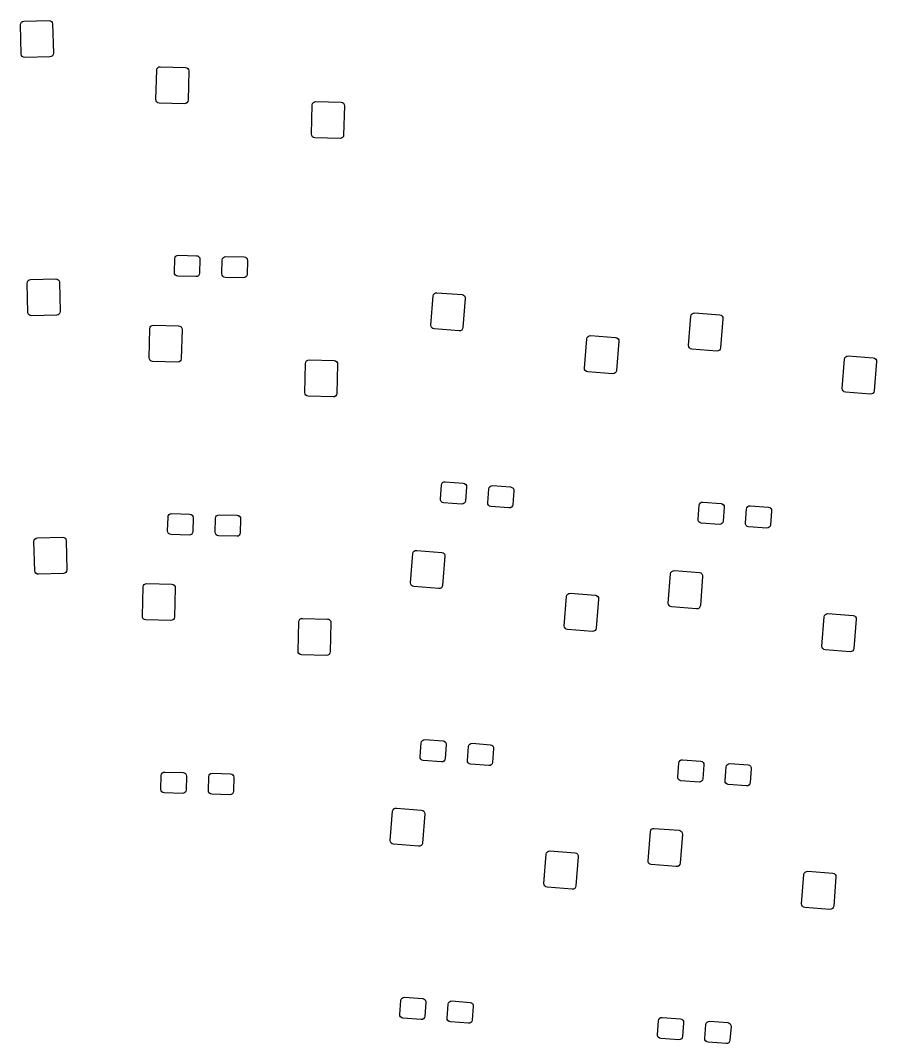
# Model space of a CAD drawing. Extents: x -168 to 103, y -39 to 60.
# Drawn here: x 41.9 to 103.2, y -15.1 to 58.2 of the extents above; entities that cross this region are included whole.
import ezdxf

# ---------------------------------------------------------------- set-up
doc = ezdxf.new("R2010")
doc.units = 0
doc.layers.add('BLACK', color=7, linetype='CONTINUOUS')

msp = doc.modelspace()

# ---------------------------------------------------------------- linework, layer by layer
at = {"layer": 'BLACK', "linetype": 'CONTINUOUS'}
for p, q in [((41.949569, 57.867942), (41.966088, 57.964078)), ((42.004541, 55.768661), (41.949569, 57.867942)), ((41.966088, 57.964078), (42.01814, 58.046575)), ((42.01814, 58.046575), (42.097799, 58.102872)), ((42.097799, 58.102872), (42.192939, 58.1244)), ((42.192939, 58.1244), (43.992323, 58.171519)), ((43.992323, 58.171519), (44.088459, 58.155)), ((44.088459, 58.155), (44.170956, 58.102948)), ((44.170956, 58.102948), (44.227253, 58.023289)), ((44.227253, 58.023289), (44.248781, 57.928149)), ((44.248781, 57.928149), (44.303753, 55.828868)), ((42.026069, 55.673521), (42.004541, 55.768661)), ((42.082366, 55.593862), (42.026069, 55.673521)), ((44.235182, 55.650235), (44.155523, 55.593938)), ((44.287234, 55.732732), (44.235182, 55.650235)), ((44.303753, 55.828868), (44.287234, 55.732732)), ((42.164863, 55.54181), (42.082366, 55.593862)), ((42.260999, 55.525291), (42.164863, 55.54181)), ((44.060383, 55.57241), (42.260999, 55.525291)), ((44.155523, 55.593938), (44.060383, 55.57241)), ((51.642409, 52.516155), (51.697381, 54.615436)), ((51.697381, 54.615436), (51.718909, 54.710576)), ((51.718909, 54.710576), (51.775206, 54.790235)), ((51.775206, 54.790235), (51.857703, 54.842287)), ((51.857703, 54.842287), (51.953839, 54.858806)), ((51.953839, 54.858806), (53.753223, 54.811687)), ((53.753223, 54.811687), (53.848363, 54.790159)), ((53.848363, 54.790159), (53.928022, 54.733862)), ((53.928022, 54.733862), (53.980074, 54.651365)), ((53.996593, 54.555229), (53.941621, 52.455948)), ((53.980074, 54.651365), (53.996593, 54.555229)), ((51.658928, 52.420019), (51.642409, 52.516155)), ((51.71098, 52.337522), (51.658928, 52.420019)), ((51.790639, 52.281225), (51.71098, 52.337522)), ((51.885779, 52.259697), (51.790639, 52.281225)), ((53.685163, 52.212578), (51.885779, 52.259697)), ((53.781299, 52.229097), (53.685163, 52.212578)), ((53.863796, 52.281149), (53.781299, 52.229097)), ((53.920093, 52.360808), (53.863796, 52.281149)), ((53.941621, 52.455948), (53.920093, 52.360808)), ((62.780982, 50.023727), (62.835954, 52.123008)), ((62.835954, 52.123008), (62.857482, 52.218148)), ((62.857482, 52.218148), (62.913779, 52.297807)), ((62.913779, 52.297807), (62.996276, 52.349859)), ((62.996276, 52.349859), (63.092412, 52.366378)), ((63.092412, 52.366378), (64.891796, 52.319259)), ((64.891796, 52.319259), (64.986936, 52.297731)), ((64.986936, 52.297731), (65.066595, 52.241434)), ((65.066595, 52.241434), (65.118647, 52.158937)), ((65.135166, 52.062801), (65.080194, 49.96352)), ((65.118647, 52.158937), (65.135166, 52.062801)), ((62.797501, 49.927591), (62.780982, 50.023727)), ((62.849553, 49.845094), (62.797501, 49.927591)), ((62.929212, 49.788797), (62.849553, 49.845094)), ((65.058666, 49.86838), (65.002369, 49.788721)), ((65.080194, 49.96352), (65.058666, 49.86838)), ((63.024352, 49.767269), (62.929212, 49.788797)), ((64.823736, 49.72015), (63.024352, 49.767269)), ((64.919872, 49.736669), (64.823736, 49.72015)), ((65.002369, 49.788721), (64.919872, 49.736669)), ((52.968559, 40.127196), (52.994736, 41.126853)), ((52.994736, 41.126853), (53.016264, 41.221993)), ((53.016264, 41.221993), (53.072561, 41.301653)), ((53.072561, 41.301653), (53.155058, 41.353704)), ((53.155058, 41.353704), (53.251194, 41.370223)), ((53.251194, 41.370223), (54.550749, 41.336193)), ((54.550749, 41.336193), (54.645889, 41.314665)), ((54.645889, 41.314665), (54.725549, 41.258368)), ((54.725549, 41.258368), (54.7776, 41.175871)), ((54.794119, 41.079734), (54.767942, 40.080077)), ((54.7776, 41.175871), (54.794119, 41.079734)), ((56.367393, 40.038194), (56.39357, 41.037851)), ((56.39357, 41.037851), (56.415098, 41.132991)), ((56.415098, 41.132991), (56.471395, 41.212651)), ((56.471395, 41.212651), (56.553892, 41.264702)), ((56.553892, 41.264702), (56.650028, 41.281221)), ((56.650028, 41.281221), (57.949583, 41.247191)), ((57.949583, 41.247191), (58.044723, 41.225663)), ((58.044723, 41.225663), (58.124383, 41.169366)), ((58.124383, 41.169366), (58.176434, 41.086869)), ((58.176434, 41.086869), (58.192953, 40.990732)), ((58.192953, 40.990732), (58.166776, 39.991075)), ((42.450362, 39.470417), (42.502414, 39.552914)), ((42.502414, 39.552914), (42.582073, 39.609211)), ((42.582073, 39.609211), (42.677213, 39.630739)), ((42.677213, 39.630739), (44.476597, 39.677858)), ((44.476597, 39.677858), (44.572733, 39.661339)), ((44.572733, 39.661339), (44.65523, 39.609287)), ((44.65523, 39.609287), (44.711527, 39.529628)), ((52.985078, 40.031059), (52.968559, 40.127196)), ((53.037129, 39.948562), (52.985078, 40.031059)), ((53.116789, 39.892265), (53.037129, 39.948562)), ((53.211929, 39.870737), (53.116789, 39.892265)), ((54.511484, 39.836707), (53.211929, 39.870737)), ((54.60762, 39.853226), (54.511484, 39.836707)), ((54.690117, 39.905277), (54.60762, 39.853226)), ((54.746414, 39.984937), (54.690117, 39.905277)), ((54.767942, 40.080077), (54.746414, 39.984937)), ((56.383912, 39.942057), (56.367393, 40.038194)), ((56.435963, 39.85956), (56.383912, 39.942057)), ((56.515623, 39.803263), (56.435963, 39.85956)), ((56.610763, 39.781735), (56.515623, 39.803263)), ((57.910318, 39.747705), (56.610763, 39.781735)), ((58.006454, 39.764224), (57.910318, 39.747705)), ((58.088951, 39.816275), (58.006454, 39.764224)), ((58.145248, 39.895935), (58.088951, 39.816275)), ((58.166776, 39.991075), (58.145248, 39.895935)), ((42.433843, 39.374281), (42.450362, 39.470417)), ((42.488815, 37.275), (42.433843, 39.374281)), ((44.711527, 39.529628), (44.733055, 39.434488)), ((44.733055, 39.434488), (44.788027, 37.335207)), ((71.323121, 36.366157), (71.487885, 38.459683)), ((71.487885, 38.459683), (71.514363, 38.553566)), ((71.514363, 38.553566), (71.574752, 38.63017)), ((71.574752, 38.63017), (71.65986, 38.677833)), ((71.65986, 38.677833), (71.756729, 38.689298)), ((71.756729, 38.689298), (73.55118, 38.548071)), ((73.55118, 38.548071), (73.645063, 38.521594)), ((73.780795, 38.279227), (73.616031, 36.185701)), ((73.645063, 38.521594), (73.721667, 38.461204)), ((73.721667, 38.461204), (73.76933, 38.376096)), ((73.76933, 38.376096), (73.780795, 38.279227)), ((42.510343, 37.17986), (42.488815, 37.275)), ((42.56664, 37.100201), (42.510343, 37.17986)), ((42.649137, 37.048149), (42.56664, 37.100201)), ((42.745273, 37.03163), (42.649137, 37.048149)), ((44.544657, 37.078749), (42.745273, 37.03163)), ((44.639797, 37.100277), (44.544657, 37.078749)), ((44.719456, 37.156574), (44.639797, 37.100277)), ((44.771508, 37.239071), (44.719456, 37.156574)), ((44.788027, 37.335207), (44.771508, 37.239071)), ((89.766092, 34.914664), (89.930856, 37.00819)), ((89.930856, 37.00819), (89.957334, 37.102073)), ((89.957334, 37.102073), (90.017723, 37.178677)), ((90.017723, 37.178677), (90.102831, 37.22634)), ((90.102831, 37.22634), (90.1997, 37.237805)), ((90.1997, 37.237805), (91.994151, 37.096578)), ((91.994151, 37.096578), (92.088034, 37.070101)), ((92.223766, 36.827734), (92.059002, 34.734208)), ((92.088034, 37.070101), (92.164638, 37.009711)), ((92.164638, 37.009711), (92.212301, 36.924603)), ((92.212301, 36.924603), (92.223766, 36.827734)), ((51.158135, 34.022495), (51.213107, 36.121776)), ((51.213107, 36.121776), (51.234635, 36.216916)), ((51.234635, 36.216916), (51.290932, 36.296575)), ((51.290932, 36.296575), (51.373429, 36.348627)), ((51.373429, 36.348627), (51.469565, 36.365146)), ((51.469565, 36.365146), (53.268949, 36.318027)), ((53.268949, 36.318027), (53.364089, 36.296499)), ((53.364089, 36.296499), (53.443748, 36.240202)), ((53.443748, 36.240202), (53.4958, 36.157705)), ((53.512319, 36.061569), (53.457347, 33.962288)), ((53.4958, 36.157705), (53.512319, 36.061569)), ((71.334586, 36.269288), (71.323121, 36.366157)), ((71.382249, 36.18418), (71.334586, 36.269288)), ((71.458853, 36.12379), (71.382249, 36.18418)), ((71.552736, 36.097313), (71.458853, 36.12379)), ((73.347187, 35.956086), (71.552736, 36.097313)), ((73.444056, 35.967551), (73.347187, 35.956086)), ((73.529164, 36.015214), (73.444056, 35.967551)), ((73.589553, 36.091818), (73.529164, 36.015214)), ((73.616031, 36.185701), (73.589553, 36.091818)), ((82.315985, 33.294197), (82.480749, 35.387723)), ((82.480749, 35.387723), (82.507227, 35.481606)), ((82.507227, 35.481606), (82.567616, 35.55821)), ((82.567616, 35.55821), (82.652724, 35.605873)), ((82.652724, 35.605873), (82.749593, 35.617338)), ((82.749593, 35.617338), (84.544044, 35.476111)), ((84.544044, 35.476111), (84.637927, 35.449634)), ((84.773659, 35.207267), (84.608895, 33.113741)), ((84.637927, 35.449634), (84.714531, 35.389244)), ((84.714531, 35.389244), (84.762194, 35.304136)), ((84.762194, 35.304136), (84.773659, 35.207267)), ((89.777557, 34.817795), (89.766092, 34.914664)), ((89.82522, 34.732687), (89.777557, 34.817795)), ((89.901824, 34.672297), (89.82522, 34.732687)), ((89.995707, 34.64582), (89.901824, 34.672297)), ((91.790158, 34.504593), (89.995707, 34.64582)), ((91.887027, 34.516058), (91.790158, 34.504593)), ((91.972135, 34.563721), (91.887027, 34.516058)), ((92.032524, 34.640325), (91.972135, 34.563721)), ((92.059002, 34.734208), (92.032524, 34.640325)), ((51.174654, 33.926359), (51.158135, 34.022495)), ((51.226706, 33.843862), (51.174654, 33.926359)), ((51.306365, 33.787565), (51.226706, 33.843862)), ((51.401505, 33.766037), (51.306365, 33.787565)), ((53.200889, 33.718918), (51.401505, 33.766037)), ((53.297025, 33.735437), (53.200889, 33.718918)), ((53.379522, 33.787489), (53.297025, 33.735437)), ((53.435819, 33.867148), (53.379522, 33.787489)), ((53.457347, 33.962288), (53.435819, 33.867148)), ((62.35168, 33.629348), (62.373208, 33.724488)), ((62.373208, 33.724488), (62.429505, 33.804147)), ((62.429505, 33.804147), (62.512002, 33.856199)), ((62.512002, 33.856199), (62.608138, 33.872718)), ((62.608138, 33.872718), (64.407522, 33.825599)), ((64.407522, 33.825599), (64.502662, 33.804071)), ((64.502662, 33.804071), (64.582321, 33.747774)), ((64.582321, 33.747774), (64.634373, 33.665277)), ((100.758956, 31.842704), (100.92372, 33.93623)), ((100.92372, 33.93623), (100.950198, 34.030113)), ((100.950198, 34.030113), (101.010587, 34.106717)), ((101.010587, 34.106717), (101.095695, 34.15438)), ((101.095695, 34.15438), (101.192564, 34.165845)), ((101.192564, 34.165845), (102.987015, 34.024618)), ((102.987015, 34.024618), (103.080898, 33.998141)), ((103.21663, 33.755774), (103.051866, 31.662248)), ((103.080898, 33.998141), (103.157502, 33.937751)), ((103.157502, 33.937751), (103.205165, 33.852643)), ((103.205165, 33.852643), (103.21663, 33.755774)), ((62.296708, 31.530067), (62.35168, 33.629348)), ((64.650892, 33.569141), (64.59592, 31.46986)), ((64.634373, 33.665277), (64.650892, 33.569141)), ((82.32745, 33.197328), (82.315985, 33.294197)), ((82.375113, 33.11222), (82.32745, 33.197328)), ((82.451717, 33.05183), (82.375113, 33.11222)), ((82.5456, 33.025353), (82.451717, 33.05183)), ((84.340051, 32.884126), (82.5456, 33.025353)), ((84.582417, 33.019858), (84.522028, 32.943254)), ((84.608895, 33.113741), (84.582417, 33.019858)), ((84.43692, 32.895591), (84.340051, 32.884126)), ((84.522028, 32.943254), (84.43692, 32.895591)), ((62.313227, 31.433931), (62.296708, 31.530067)), ((100.770421, 31.745835), (100.758956, 31.842704)), ((100.818084, 31.660727), (100.770421, 31.745835)), ((100.894688, 31.600337), (100.818084, 31.660727)), ((100.988571, 31.57386), (100.894688, 31.600337)), ((102.783022, 31.432633), (100.988571, 31.57386)), ((102.964999, 31.491761), (102.879891, 31.444098)), ((103.025388, 31.568365), (102.964999, 31.491761)), ((103.051866, 31.662248), (103.025388, 31.568365)), ((62.365279, 31.351434), (62.313227, 31.433931)), ((62.444938, 31.295137), (62.365279, 31.351434)), ((62.540078, 31.273609), (62.444938, 31.295137)), ((64.339462, 31.22649), (62.540078, 31.273609)), ((64.435598, 31.243009), (64.339462, 31.22649)), ((64.518095, 31.295061), (64.435598, 31.243009)), ((64.574392, 31.37472), (64.518095, 31.295061)), ((64.59592, 31.46986), (64.574392, 31.37472)), ((102.879891, 31.444098), (102.783022, 31.432633)), ((71.999073, 23.92477), (72.077532, 24.921687)), ((72.077532, 24.921687), (72.10401, 25.01557)), ((72.10401, 25.01557), (72.164399, 25.092174)), ((72.164399, 25.092174), (72.249507, 25.139836)), ((72.249507, 25.139836), (72.346376, 25.151301)), ((72.346376, 25.151301), (73.642369, 25.049305)), ((73.642369, 25.049305), (73.736252, 25.022827)), ((73.736252, 25.022827), (73.812856, 24.962438)), ((73.812856, 24.962438), (73.860518, 24.87733)), ((73.871983, 24.78046), (73.793524, 23.783543)), ((73.860518, 24.87733), (73.871983, 24.78046)), ((75.388589, 23.65801), (75.467048, 24.654927)), ((75.467048, 24.654927), (75.493526, 24.74881)), ((75.493526, 24.74881), (75.553915, 24.825414)), ((75.553915, 24.825414), (75.639023, 24.873076)), ((75.639023, 24.873076), (75.735892, 24.884541)), ((75.735892, 24.884541), (77.031885, 24.782545)), ((77.031885, 24.782545), (77.125768, 24.756067)), ((77.125768, 24.756067), (77.202372, 24.695678)), ((77.261499, 24.5137), (77.18304, 23.516783)), ((77.202372, 24.695678), (77.250034, 24.61057)), ((77.250034, 24.61057), (77.261499, 24.5137)), ((72.010538, 23.8279), (71.999073, 23.92477)), ((72.0582, 23.742792), (72.010538, 23.8279)), ((72.134804, 23.682403), (72.0582, 23.742792)), ((72.228687, 23.655925), (72.134804, 23.682403)), ((73.52468, 23.553929), (72.228687, 23.655925)), ((73.621549, 23.565394), (73.52468, 23.553929)), ((73.706657, 23.613056), (73.621549, 23.565394)), ((73.767046, 23.68966), (73.706657, 23.613056)), ((73.793524, 23.783543), (73.767046, 23.68966)), ((75.400054, 23.56114), (75.388589, 23.65801)), ((75.447716, 23.476032), (75.400054, 23.56114)), ((75.52432, 23.415643), (75.447716, 23.476032)), ((77.18304, 23.516783), (77.156562, 23.4229)), ((90.442037, 22.473277), (90.520496, 23.470194)), ((90.520496, 23.470194), (90.546974, 23.564077)), ((90.546974, 23.564077), (90.607363, 23.640681)), ((90.607363, 23.640681), (90.692471, 23.688343)), ((90.692471, 23.688343), (90.78934, 23.699808)), ((90.78934, 23.699808), (92.085333, 23.597812)), ((92.085333, 23.597812), (92.179216, 23.571334)), ((92.179216, 23.571334), (92.25582, 23.510945)), ((92.25582, 23.510945), (92.303482, 23.425837)), ((94.081987, 23.421583), (94.178856, 23.433048)), ((94.178856, 23.433048), (95.474849, 23.331052)), ((52.510462, 22.633192), (52.53199, 22.728332)), ((52.53199, 22.728332), (52.588287, 22.807992)), ((52.588287, 22.807992), (52.670784, 22.860043)), ((52.670784, 22.860043), (52.76692, 22.876562)), ((52.76692, 22.876562), (54.066475, 22.842532)), ((54.066475, 22.842532), (54.161615, 22.821004)), ((54.161615, 22.821004), (54.241275, 22.764707)), ((54.241275, 22.764707), (54.293326, 22.68221)), ((55.930824, 22.63933), (55.987121, 22.71899)), ((55.987121, 22.71899), (56.069618, 22.771041)), ((56.069618, 22.771041), (56.165754, 22.78756)), ((56.165754, 22.78756), (57.465309, 22.75353)), ((57.465309, 22.75353), (57.560449, 22.732002)), ((57.560449, 22.732002), (57.640109, 22.675705)), ((75.618203, 23.389165), (75.52432, 23.415643)), ((76.914196, 23.287169), (75.618203, 23.389165)), ((77.011065, 23.298634), (76.914196, 23.287169)), ((77.096173, 23.346296), (77.011065, 23.298634)), ((77.156562, 23.4229), (77.096173, 23.346296)), ((92.314947, 23.328967), (92.236488, 22.33205)), ((92.303482, 23.425837), (92.314947, 23.328967)), ((93.831553, 22.206517), (93.910012, 23.203434)), ((93.910012, 23.203434), (93.93649, 23.297317)), ((93.93649, 23.297317), (93.996879, 23.373921)), ((93.996879, 23.373921), (94.081987, 23.421583)), ((95.474849, 23.331052), (95.568732, 23.304574)), ((95.568732, 23.304574), (95.645336, 23.244185)), ((95.704463, 23.062207), (95.626004, 22.06529)), ((95.645336, 23.244185), (95.692998, 23.159077)), ((95.692998, 23.159077), (95.704463, 23.062207)), ((52.484285, 21.633535), (52.510462, 22.633192)), ((54.309845, 22.586073), (54.283668, 21.586416)), ((54.293326, 22.68221), (54.309845, 22.586073)), ((55.883119, 21.544533), (55.909296, 22.54419)), ((55.909296, 22.54419), (55.930824, 22.63933)), ((57.640109, 22.675705), (57.69216, 22.593208)), ((57.708679, 22.497071), (57.682502, 21.497414)), ((57.69216, 22.593208), (57.708679, 22.497071)), ((90.453502, 22.376407), (90.442037, 22.473277)), ((90.501164, 22.291299), (90.453502, 22.376407)), ((90.577768, 22.23091), (90.501164, 22.291299)), ((90.671651, 22.204432), (90.577768, 22.23091)), ((91.967644, 22.102436), (90.671651, 22.204432)), ((92.064513, 22.113901), (91.967644, 22.102436)), ((92.149621, 22.161563), (92.064513, 22.113901)), ((92.21001, 22.238167), (92.149621, 22.161563)), ((92.236488, 22.33205), (92.21001, 22.238167)), ((93.843018, 22.109647), (93.831553, 22.206517)), ((93.89068, 22.024539), (93.843018, 22.109647)), ((93.967284, 21.96415), (93.89068, 22.024539)), ((95.599526, 21.971407), (95.539137, 21.894803)), ((95.626004, 22.06529), (95.599526, 21.971407)), ((52.500804, 21.537398), (52.484285, 21.633535)), ((52.552855, 21.454901), (52.500804, 21.537398)), ((52.632515, 21.398604), (52.552855, 21.454901)), ((52.727655, 21.377076), (52.632515, 21.398604)), ((54.02721, 21.343046), (52.727655, 21.377076)), ((54.123346, 21.359565), (54.02721, 21.343046)), ((54.205843, 21.411616), (54.123346, 21.359565)), ((54.26214, 21.491276), (54.205843, 21.411616)), ((54.283668, 21.586416), (54.26214, 21.491276)), ((55.899638, 21.448396), (55.883119, 21.544533)), ((55.951689, 21.365899), (55.899638, 21.448396)), ((56.031349, 21.309602), (55.951689, 21.365899)), ((56.126489, 21.288074), (56.031349, 21.309602)), ((57.426044, 21.254044), (56.126489, 21.288074)), ((57.52218, 21.270563), (57.426044, 21.254044)), ((57.604677, 21.322614), (57.52218, 21.270563)), ((57.660974, 21.402274), (57.604677, 21.322614)), ((57.682502, 21.497414), (57.660974, 21.402274)), ((94.061167, 21.937672), (93.967284, 21.96415)), ((95.35716, 21.835676), (94.061167, 21.937672)), ((95.454029, 21.847141), (95.35716, 21.835676)), ((95.539137, 21.894803), (95.454029, 21.847141)), ((42.918116, 20.88062), (42.934635, 20.976756)), ((42.973088, 18.781339), (42.918116, 20.88062)), ((42.934635, 20.976756), (42.986687, 21.059253)), ((42.986687, 21.059253), (43.066346, 21.11555)), ((43.066346, 21.11555), (43.161486, 21.137078)), ((43.161486, 21.137078), (44.96087, 21.184197)), ((44.96087, 21.184197), (45.057006, 21.167678)), ((45.057006, 21.167678), (45.139503, 21.115626)), ((45.139503, 21.115626), (45.1958, 21.035967)), ((45.1958, 21.035967), (45.217328, 20.940827)), ((45.217328, 20.940827), (45.2723, 18.841546)), ((69.871628, 17.923186), (70.036392, 20.016712)), ((70.036392, 20.016712), (70.06287, 20.110595)), ((70.06287, 20.110595), (70.123259, 20.187199)), ((70.123259, 20.187199), (70.208367, 20.234862)), ((70.208367, 20.234862), (70.305236, 20.246327)), ((70.305236, 20.246327), (72.099687, 20.1051)), ((72.099687, 20.1051), (72.19357, 20.078623)), ((72.329302, 19.836256), (72.164538, 17.74273)), ((72.19357, 20.078623), (72.270174, 20.018233)), ((72.270174, 20.018233), (72.317837, 19.933125)), ((72.317837, 19.933125), (72.329302, 19.836256)), ((42.994616, 18.686199), (42.973088, 18.781339)), ((43.050913, 18.60654), (42.994616, 18.686199)), ((43.13341, 18.554488), (43.050913, 18.60654)), ((43.229546, 18.537969), (43.13341, 18.554488)), ((45.02893, 18.585088), (43.229546, 18.537969)), ((45.12407, 18.606616), (45.02893, 18.585088)), ((45.203729, 18.662913), (45.12407, 18.606616)), ((45.255781, 18.74541), (45.203729, 18.662913)), ((45.2723, 18.841546), (45.255781, 18.74541)), ((88.314599, 16.471693), (88.479363, 18.565219)), ((88.479363, 18.565219), (88.505841, 18.659102)), ((88.505841, 18.659102), (88.56623, 18.735706)), ((88.56623, 18.735706), (88.651338, 18.783369)), ((88.651338, 18.783369), (88.748207, 18.794834)), ((88.748207, 18.794834), (90.542658, 18.653607)), ((90.542658, 18.653607), (90.636541, 18.62713)), ((90.772273, 18.384763), (90.607509, 16.291237)), ((90.636541, 18.62713), (90.713145, 18.56674)), ((90.713145, 18.56674), (90.760808, 18.481632)), ((90.760808, 18.481632), (90.772273, 18.384763)), ((50.673862, 15.528834), (50.728834, 17.628115)), ((50.728834, 17.628115), (50.750362, 17.723255)), ((50.750362, 17.723255), (50.806659, 17.802914)), ((50.806659, 17.802914), (50.889156, 17.854966)), ((50.889156, 17.854966), (50.985292, 17.871485)), ((50.985292, 17.871485), (52.784676, 17.824366)), ((52.784676, 17.824366), (52.879816, 17.802838)), ((52.879816, 17.802838), (52.959475, 17.746541)), ((52.959475, 17.746541), (53.011527, 17.664044)), ((53.011527, 17.664044), (53.028046, 17.567908)), ((69.883093, 17.826317), (69.871628, 17.923186)), ((69.930756, 17.741209), (69.883093, 17.826317)), ((70.00736, 17.680819), (69.930756, 17.741209)), ((70.101243, 17.654342), (70.00736, 17.680819)), ((71.895694, 17.513115), (70.101243, 17.654342)), ((72.13806, 17.648847), (72.077671, 17.572243)), ((72.164538, 17.74273), (72.13806, 17.648847)), ((53.028046, 17.567908), (52.973074, 15.468627)), ((71.992563, 17.52458), (71.895694, 17.513115)), ((72.077671, 17.572243), (71.992563, 17.52458)), ((80.864492, 14.851226), (81.029256, 16.944752)), ((81.029256, 16.944752), (81.055734, 17.038635)), ((81.055734, 17.038635), (81.116123, 17.115239)), ((81.116123, 17.115239), (81.201231, 17.162902)), ((81.201231, 17.162902), (81.2981, 17.174367)), ((81.2981, 17.174367), (83.092551, 17.03314)), ((83.092551, 17.03314), (83.186434, 17.006663)), ((83.186434, 17.006663), (83.263038, 16.946273)), ((83.263038, 16.946273), (83.310701, 16.861165)), ((83.310701, 16.861165), (83.322166, 16.764296)), ((83.322166, 16.764296), (83.157402, 14.67077)), ((88.326064, 16.374824), (88.314599, 16.471693)), ((88.373727, 16.289716), (88.326064, 16.374824)), ((88.450331, 16.229326), (88.373727, 16.289716)), ((88.544214, 16.202849), (88.450331, 16.229326)), ((90.338665, 16.061622), (88.544214, 16.202849)), ((90.520642, 16.12075), (90.435534, 16.073087)), ((90.581031, 16.197354), (90.520642, 16.12075)), ((90.607509, 16.291237), (90.581031, 16.197354)), ((50.690381, 15.432698), (50.673862, 15.528834)), ((50.742433, 15.350201), (50.690381, 15.432698)), ((52.973074, 15.468627), (52.951546, 15.373487)), ((62.027729, 15.362538), (62.123865, 15.379057)), ((62.123865, 15.379057), (63.923249, 15.331938)), ((90.435534, 16.073087), (90.338665, 16.061622)), ((99.307463, 13.399733), (99.472227, 15.493259)), ((99.472227, 15.493259), (99.498705, 15.587142)), ((99.498705, 15.587142), (99.559094, 15.663746)), ((99.559094, 15.663746), (99.644202, 15.711409)), ((99.644202, 15.711409), (99.741071, 15.722874)), ((99.741071, 15.722874), (101.535522, 15.581647)), ((101.535522, 15.581647), (101.629405, 15.55517)), ((101.629405, 15.55517), (101.706009, 15.49478)), ((101.706009, 15.49478), (101.753672, 15.409672)), ((101.753672, 15.409672), (101.765137, 15.312803)), ((50.822092, 15.293904), (50.742433, 15.350201)), ((50.917232, 15.272376), (50.822092, 15.293904)), ((52.716616, 15.225257), (50.917232, 15.272376)), ((52.812752, 15.241776), (52.716616, 15.225257)), ((52.895249, 15.293828), (52.812752, 15.241776)), ((52.951546, 15.373487), (52.895249, 15.293828)), ((61.812435, 13.036406), (61.867407, 15.135687)), ((61.867407, 15.135687), (61.888935, 15.230827)), ((61.888935, 15.230827), (61.945232, 15.310486)), ((61.945232, 15.310486), (62.027729, 15.362538)), ((63.923249, 15.331938), (64.018389, 15.31041)), ((64.018389, 15.31041), (64.098048, 15.254113)), ((64.098048, 15.254113), (64.1501, 15.171616)), ((64.166619, 15.07548), (64.111647, 12.976199)), ((64.1501, 15.171616), (64.166619, 15.07548)), ((80.875957, 14.754357), (80.864492, 14.851226)), ((80.92362, 14.669249), (80.875957, 14.754357)), ((81.000224, 14.608859), (80.92362, 14.669249)), ((83.157402, 14.67077), (83.130924, 14.576887)), ((101.765137, 15.312803), (101.600373, 13.219277)), ((81.094107, 14.582382), (81.000224, 14.608859)), ((82.888558, 14.441155), (81.094107, 14.582382)), ((82.985427, 14.45262), (82.888558, 14.441155)), ((83.070535, 14.500283), (82.985427, 14.45262)), ((83.130924, 14.576887), (83.070535, 14.500283)), ((99.318928, 13.302864), (99.307463, 13.399733)), ((99.366591, 13.217756), (99.318928, 13.302864)), ((99.443195, 13.157366), (99.366591, 13.217756)), ((101.600373, 13.219277), (101.573895, 13.125394)), ((61.828954, 12.94027), (61.812435, 13.036406)), ((61.881006, 12.857773), (61.828954, 12.94027)), ((61.960665, 12.801476), (61.881006, 12.857773)), ((62.055805, 12.779948), (61.960665, 12.801476)), ((63.855189, 12.732829), (62.055805, 12.779948)), ((63.951325, 12.749348), (63.855189, 12.732829)), ((64.033822, 12.8014), (63.951325, 12.749348)), ((64.090119, 12.881059), (64.033822, 12.8014)), ((64.111647, 12.976199), (64.090119, 12.881059)), ((99.537078, 13.130889), (99.443195, 13.157366)), ((101.331529, 12.989662), (99.537078, 13.130889)), ((101.428398, 13.001127), (101.331529, 12.989662)), ((101.513506, 13.04879), (101.428398, 13.001127)), ((101.573895, 13.125394), (101.513506, 13.04879)), ((70.652511, 6.5726), (70.7129, 6.649204)), ((70.7129, 6.649204), (70.798008, 6.696866)), ((70.798008, 6.696866), (70.894877, 6.708331)), ((70.894877, 6.708331), (72.19087, 6.606335)), ((72.19087, 6.606335), (72.284753, 6.579857)), ((70.547574, 5.4818), (70.626033, 6.478717)), ((70.626033, 6.478717), (70.652511, 6.5726)), ((72.284753, 6.579857), (72.361357, 6.519468)), ((72.420484, 6.33749), (72.342025, 5.340573)), ((72.361357, 6.519468), (72.409019, 6.43436)), ((72.409019, 6.43436), (72.420484, 6.33749)), ((73.93709, 5.21504), (74.015549, 6.211957)), ((74.015549, 6.211957), (74.042027, 6.30584)), ((74.042027, 6.30584), (74.102416, 6.382444)), ((74.102416, 6.382444), (74.187524, 6.430106)), ((74.187524, 6.430106), (74.284393, 6.441571)), ((74.284393, 6.441571), (75.580386, 6.339575)), ((75.580386, 6.339575), (75.674269, 6.313097)), ((75.674269, 6.313097), (75.750873, 6.252708)), ((75.81, 6.07073), (75.731541, 5.073813)), ((75.750873, 6.252708), (75.798535, 6.1676)), ((75.798535, 6.1676), (75.81, 6.07073)), ((70.559039, 5.38493), (70.547574, 5.4818)), ((70.606701, 5.299822), (70.559039, 5.38493)), ((70.683305, 5.239433), (70.606701, 5.299822)), ((70.777188, 5.212955), (70.683305, 5.239433)), ((72.073181, 5.110959), (70.777188, 5.212955)), ((72.255158, 5.170086), (72.17005, 5.122424)), ((72.315547, 5.24669), (72.255158, 5.170086)), ((72.342025, 5.340573), (72.315547, 5.24669)), ((73.948555, 5.11817), (73.93709, 5.21504)), ((89.095481, 5.121106), (89.15587, 5.19771)), ((89.15587, 5.19771), (89.240978, 5.245372)), ((89.240978, 5.245372), (89.337847, 5.256837)), ((89.337847, 5.256837), (90.63384, 5.154841)), ((90.63384, 5.154841), (90.727723, 5.128363)), ((90.727723, 5.128363), (90.804327, 5.067974)), ((72.17005, 5.122424), (72.073181, 5.110959)), ((73.996217, 5.033062), (73.948555, 5.11817)), ((74.072821, 4.972673), (73.996217, 5.033062)), ((74.166704, 4.946195), (74.072821, 4.972673)), ((75.462697, 4.844199), (74.166704, 4.946195)), ((75.559566, 4.855664), (75.462697, 4.844199)), ((75.644674, 4.903326), (75.559566, 4.855664)), ((75.705063, 4.97993), (75.644674, 4.903326)), ((75.731541, 5.073813), (75.705063, 4.97993)), ((88.990544, 4.030306), (89.069003, 5.027223)), ((89.069003, 5.027223), (89.095481, 5.121106)), ((90.863454, 4.885996), (90.784995, 3.889079)), ((90.804327, 5.067974), (90.851989, 4.982866)), ((90.851989, 4.982866), (90.863454, 4.885996)), ((92.38006, 3.763546), (92.458519, 4.760463)), ((92.458519, 4.760463), (92.484997, 4.854346)), ((92.484997, 4.854346), (92.545386, 4.93095)), ((92.545386, 4.93095), (92.630494, 4.978612)), ((92.630494, 4.978612), (92.727363, 4.990077)), ((92.727363, 4.990077), (94.023356, 4.888081)), ((94.023356, 4.888081), (94.117239, 4.861603)), ((94.117239, 4.861603), (94.193843, 4.801214)), ((94.25297, 4.619236), (94.174511, 3.622319)), ((94.193843, 4.801214), (94.241505, 4.716106)), ((94.241505, 4.716106), (94.25297, 4.619236)), ((52.000012, 3.139875), (52.026189, 4.139532)), ((52.026189, 4.139532), (52.047717, 4.234672)), ((52.047717, 4.234672), (52.104014, 4.314332)), ((52.104014, 4.314332), (52.186511, 4.366383)), ((52.186511, 4.366383), (52.282647, 4.382902)), ((52.282647, 4.382902), (53.582202, 4.348872)), ((53.582202, 4.348872), (53.677342, 4.327344)), ((53.677342, 4.327344), (53.757002, 4.271047)), ((53.757002, 4.271047), (53.809053, 4.18855)), ((53.825572, 4.092413), (53.799395, 3.092756)), ((53.809053, 4.18855), (53.825572, 4.092413)), ((55.398846, 3.050873), (55.425023, 4.05053)), ((55.425023, 4.05053), (55.446551, 4.14567)), ((55.446551, 4.14567), (55.502848, 4.22533)), ((55.502848, 4.22533), (55.585345, 4.277381)), ((55.585345, 4.277381), (55.681481, 4.2939)), ((55.681481, 4.2939), (56.981036, 4.25987)), ((56.981036, 4.25987), (57.076176, 4.238342)), ((57.076176, 4.238342), (57.155836, 4.182045)), ((57.155836, 4.182045), (57.207887, 4.099548)), ((57.224406, 4.003411), (57.198229, 3.003754)), ((57.207887, 4.099548), (57.224406, 4.003411)), ((89.002009, 3.933436), (88.990544, 4.030306)), ((89.049671, 3.848328), (89.002009, 3.933436)), ((89.126275, 3.787939), (89.049671, 3.848328)), ((89.220158, 3.761461), (89.126275, 3.787939)), ((90.516151, 3.659465), (89.220158, 3.761461)), ((90.61302, 3.67093), (90.516151, 3.659465)), ((90.698128, 3.718592), (90.61302, 3.67093)), ((90.758517, 3.795196), (90.698128, 3.718592)), ((90.784995, 3.889079), (90.758517, 3.795196)), ((92.391525, 3.666676), (92.38006, 3.763546)), ((92.439187, 3.581568), (92.391525, 3.666676)), ((52.016531, 3.043738), (52.000012, 3.139875)), ((52.068582, 2.961241), (52.016531, 3.043738)), ((52.148242, 2.904944), (52.068582, 2.961241)), ((53.777867, 2.997616), (53.72157, 2.917956)), ((53.799395, 3.092756), (53.777867, 2.997616)), ((55.415365, 2.954736), (55.398846, 3.050873)), ((55.467416, 2.872239), (55.415365, 2.954736)), ((57.198229, 3.003754), (57.176701, 2.908614)), ((92.515791, 3.521179), (92.439187, 3.581568)), ((92.609674, 3.494701), (92.515791, 3.521179)), ((93.905667, 3.392705), (92.609674, 3.494701)), ((94.002536, 3.40417), (93.905667, 3.392705)), ((94.087644, 3.451832), (94.002536, 3.40417)), ((94.148033, 3.528436), (94.087644, 3.451832)), ((94.174511, 3.622319), (94.148033, 3.528436)), ((52.243382, 2.883416), (52.148242, 2.904944)), ((53.542937, 2.849386), (52.243382, 2.883416)), ((53.639073, 2.865905), (53.542937, 2.849386)), ((53.72157, 2.917956), (53.639073, 2.865905)), ((55.547076, 2.815942), (55.467416, 2.872239)), ((55.642216, 2.794414), (55.547076, 2.815942)), ((56.941771, 2.760384), (55.642216, 2.794414)), ((57.037907, 2.776903), (56.941771, 2.760384)), ((57.120404, 2.828954), (57.037907, 2.776903)), ((57.176701, 2.908614), (57.120404, 2.828954)), ((68.420135, -0.519784), (68.584899, 1.573742)), ((68.584899, 1.573742), (68.611377, 1.667625)), ((68.611377, 1.667625), (68.671766, 1.744229)), ((68.671766, 1.744229), (68.756874, 1.791892)), ((68.756874, 1.791892), (68.853743, 1.803357)), ((68.853743, 1.803357), (70.648194, 1.66213)), ((70.648194, 1.66213), (70.742077, 1.635653)), ((70.742077, 1.635653), (70.818681, 1.575263)), ((70.818681, 1.575263), (70.866344, 1.490155)), ((70.866344, 1.490155), (70.877809, 1.393286)), ((70.877809, 1.393286), (70.713045, -0.70024)), ((86.863105, -1.971278), (87.027869, 0.122248)), ((87.027869, 0.122248), (87.054347, 0.216131)), ((87.054347, 0.216131), (87.114736, 0.292735)), ((87.114736, 0.292735), (87.199844, 0.340398)), ((87.199844, 0.340398), (87.296713, 0.351863)), ((87.296713, 0.351863), (89.091164, 0.210636)), ((89.091164, 0.210636), (89.185047, 0.184159)), ((89.185047, 0.184159), (89.261651, 0.123769)), ((89.261651, 0.123769), (89.309314, 0.038661)), ((89.309314, 0.038661), (89.320779, -0.058208)), ((68.4316, -0.616653), (68.420135, -0.519784)), ((68.479263, -0.701761), (68.4316, -0.616653)), ((68.555867, -0.762151), (68.479263, -0.701761)), ((70.713045, -0.70024), (70.686567, -0.794123)), ((89.320779, -0.058208), (89.156015, -2.151734)), ((68.64975, -0.788628), (68.555867, -0.762151)), ((70.444201, -0.929855), (68.64975, -0.788628)), ((70.54107, -0.91839), (70.444201, -0.929855)), ((70.626178, -0.870727), (70.54107, -0.91839)), ((70.686567, -0.794123), (70.626178, -0.870727)), ((79.577763, -1.498218), (79.604241, -1.404335)), ((79.604241, -1.404335), (79.66463, -1.327731)), ((79.66463, -1.327731), (79.749738, -1.280068)), ((79.749738, -1.280068), (79.846607, -1.268603)), ((79.846607, -1.268603), (81.641058, -1.40983)), ((81.641058, -1.40983), (81.734941, -1.436307)), ((81.734941, -1.436307), (81.811545, -1.496697)), ((79.412999, -3.591744), (79.577763, -1.498218)), ((81.870673, -1.678674), (81.705909, -3.7722)), ((81.811545, -1.496697), (81.859208, -1.581805)), ((81.859208, -1.581805), (81.870673, -1.678674)), ((86.87457, -2.068147), (86.863105, -1.971278)), ((86.922233, -2.153255), (86.87457, -2.068147)), ((86.998837, -2.213645), (86.922233, -2.153255)), ((89.156015, -2.151734), (89.129537, -2.245617)), ((87.09272, -2.240122), (86.998837, -2.213645)), ((88.887171, -2.381349), (87.09272, -2.240122)), ((88.98404, -2.369884), (88.887171, -2.381349)), ((89.069148, -2.322221), (88.98404, -2.369884)), ((89.129537, -2.245617), (89.069148, -2.322221)), ((98.020733, -2.949712), (98.047211, -2.855829)), ((98.047211, -2.855829), (98.1076, -2.779225)), ((98.1076, -2.779225), (98.192708, -2.731562)), ((98.192708, -2.731562), (98.289577, -2.720097)), ((98.289577, -2.720097), (100.084028, -2.861324)), ((100.084028, -2.861324), (100.177911, -2.887801)), ((100.177911, -2.887801), (100.254515, -2.948191)), ((79.424464, -3.688613), (79.412999, -3.591744)), ((97.855969, -5.043238), (98.020733, -2.949712)), ((100.313643, -3.130168), (100.148879, -5.223694)), ((100.254515, -2.948191), (100.302178, -3.033299)), ((100.302178, -3.033299), (100.313643, -3.130168)), ((79.472127, -3.773721), (79.424464, -3.688613)), ((79.548731, -3.834111), (79.472127, -3.773721)), ((79.642614, -3.860588), (79.548731, -3.834111)), ((81.437065, -4.001815), (79.642614, -3.860588)), ((81.533934, -3.99035), (81.437065, -4.001815)), ((81.619042, -3.942687), (81.533934, -3.99035)), ((81.679431, -3.866083), (81.619042, -3.942687)), ((81.705909, -3.7722), (81.679431, -3.866083)), ((97.867434, -5.140107), (97.855969, -5.043238)), ((97.915097, -5.225215), (97.867434, -5.140107)), ((97.991701, -5.285605), (97.915097, -5.225215)), ((98.085584, -5.312082), (97.991701, -5.285605)), ((99.880035, -5.453309), (98.085584, -5.312082)), ((99.976904, -5.441844), (99.880035, -5.453309)), ((100.062012, -5.394181), (99.976904, -5.441844)), ((100.122401, -5.317577), (100.062012, -5.394181)), ((100.148879, -5.223694), (100.122401, -5.317577)), ((69.096086, -12.961171), (69.174545, -11.964254)), ((69.174545, -11.964254), (69.201023, -11.870371)), ((69.201023, -11.870371), (69.261412, -11.793767)), ((69.261412, -11.793767), (69.34652, -11.746105)), ((69.34652, -11.746105), (69.443389, -11.73464)), ((69.443389, -11.73464), (70.739382, -11.836636)), ((70.739382, -11.836636), (70.833265, -11.863114)), ((70.833265, -11.863114), (70.909869, -11.923503)), ((70.968996, -12.105481), (70.890537, -13.102398)), ((70.909869, -11.923503), (70.957531, -12.008611)), ((70.957531, -12.008611), (70.968996, -12.105481)), ((72.485602, -13.227931), (72.564061, -12.231014)), ((72.564061, -12.231014), (72.590539, -12.137131)), ((72.590539, -12.137131), (72.650928, -12.060527)), ((72.650928, -12.060527), (72.736036, -12.012865)), ((72.736036, -12.012865), (72.832905, -12.0014)), ((72.832905, -12.0014), (74.128898, -12.103396)), ((74.128898, -12.103396), (74.222781, -12.129874)), ((74.222781, -12.129874), (74.299385, -12.190263)), ((74.358512, -12.372241), (74.280053, -13.369158)), ((74.299385, -12.190263), (74.347047, -12.275371)), ((74.347047, -12.275371), (74.358512, -12.372241)), ((69.107551, -13.058041), (69.096086, -12.961171)), ((69.155213, -13.143149), (69.107551, -13.058041)), ((69.231817, -13.203538), (69.155213, -13.143149)), ((70.890537, -13.102398), (70.864059, -13.196281)), ((69.3257, -13.230016), (69.231817, -13.203538)), ((70.621693, -13.332012), (69.3257, -13.230016)), ((70.718562, -13.320547), (70.621693, -13.332012)), ((70.80367, -13.272885), (70.718562, -13.320547)), ((70.864059, -13.196281), (70.80367, -13.272885)), ((72.497067, -13.324801), (72.485602, -13.227931)), ((72.544729, -13.409909), (72.497067, -13.324801)), ((72.621333, -13.470298), (72.544729, -13.409909)), ((72.715216, -13.496776), (72.621333, -13.470298)), ((74.011209, -13.598772), (72.715216, -13.496776)), ((74.108078, -13.587307), (74.011209, -13.598772)), ((74.193186, -13.539645), (74.108078, -13.587307)), ((74.253575, -13.463041), (74.193186, -13.539645)), ((74.280053, -13.369158), (74.253575, -13.463041)), ((87.539051, -14.412664), (87.61751, -13.415747)), ((87.61751, -13.415747), (87.643988, -13.321864)), ((87.643988, -13.321864), (87.704377, -13.24526)), ((87.704377, -13.24526), (87.789485, -13.197598)), ((87.789485, -13.197598), (87.886354, -13.186133)), ((87.886354, -13.186133), (89.182347, -13.288129)), ((89.182347, -13.288129), (89.27623, -13.314607)), ((89.27623, -13.314607), (89.352834, -13.374996)), ((89.411961, -13.556974), (89.333502, -14.553891)), ((89.352834, -13.374996), (89.400496, -13.460104)), ((89.400496, -13.460104), (89.411961, -13.556974)), ((90.928567, -14.679424), (91.007026, -13.682507)), ((91.007026, -13.682507), (91.033504, -13.588624)), ((91.033504, -13.588624), (91.093893, -13.51202)), ((91.093893, -13.51202), (91.179001, -13.464358)), ((91.179001, -13.464358), (91.27587, -13.452893)), ((91.27587, -13.452893), (92.571863, -13.554889)), ((92.571863, -13.554889), (92.665746, -13.581367)), ((92.665746, -13.581367), (92.74235, -13.641756)), ((92.801477, -13.823734), (92.723018, -14.820651)), ((92.74235, -13.641756), (92.790012, -13.726864)), ((92.790012, -13.726864), (92.801477, -13.823734)), ((87.550516, -14.509534), (87.539051, -14.412664)), ((87.598178, -14.594642), (87.550516, -14.509534)), ((87.674782, -14.655031), (87.598178, -14.594642)), ((89.333502, -14.553891), (89.307024, -14.647774)), ((87.768665, -14.681509), (87.674782, -14.655031)), ((89.064658, -14.783505), (87.768665, -14.681509)), ((89.161527, -14.77204), (89.064658, -14.783505)), ((89.246635, -14.724378), (89.161527, -14.77204)), ((89.307024, -14.647774), (89.246635, -14.724378)), ((90.940032, -14.776294), (90.928567, -14.679424)), ((90.987694, -14.861402), (90.940032, -14.776294)), ((91.064298, -14.921791), (90.987694, -14.861402)), ((91.158181, -14.948269), (91.064298, -14.921791)), ((92.454174, -15.050265), (91.158181, -14.948269)), ((92.551043, -15.0388), (92.454174, -15.050265)), ((92.636151, -14.991138), (92.551043, -15.0388)), ((92.69654, -14.914534), (92.636151, -14.991138)), ((92.723018, -14.820651), (92.69654, -14.914534))]:
    msp.add_line(p, q, dxfattribs=at)

doc.saveas('drawing.dxf')
